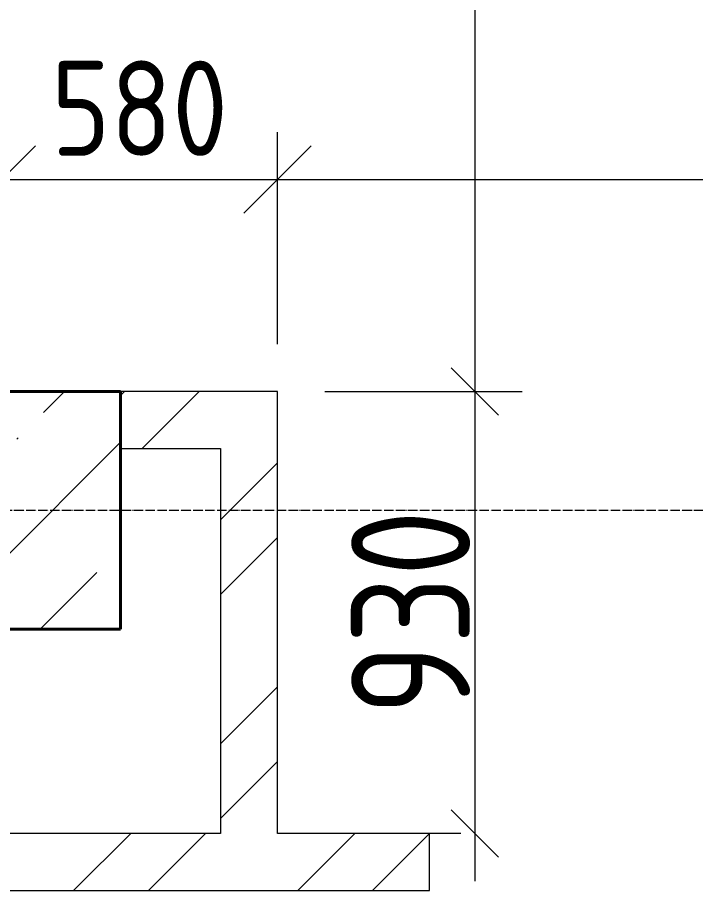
# Model space of a CAD drawing. Header units: millimetres. Extents: x -60946 to 138510, y -262288 to 24501.
# Drawn here: x 49633 to 51060, y 2605 to 4442 of the extents above; entities that cross this region are included whole.
import ezdxf

# ---------------------------------------------------------------- set-up
doc = ezdxf.new("R2010")
doc.units = ezdxf.units.MM
doc.linetypes.add('ADSK_Линия сетки', pattern=[25, 20, -2.5, 0, -2.5])
for name, color, linetype, lineweight in [('Несущие колонны', 7, 'Continuous', 18), ('Оси', 7, 'Continuous', 9), ('Размеры', 7, 'Continuous', 9), ('Стены внутренние', 7, 'Continuous', 18)]:
    doc.layers.add(name, color=color, linetype=linetype, lineweight=lineweight)
doc.styles.add('GOST Common_3', font='', dxfattribs={"width": 0.9, "height": 200})
doc.styles.add('GOST Common_5', font='', dxfattribs={"width": 0.85, "height": 250})
doc.styles.get('GOST Common_3').set_extended_font_data('GOST Common')
doc.styles.get('GOST Common_5').set_extended_font_data('GOST Common')
doc.dimstyles.new('ADSK_Основной_2_0_2', dxfattribs={"dimscale": 304.8, "dimtxt": 201.142999, "dimasz": 0.463911, "dimexe": 0.328084, "dimexo": 0.328084, "dimgap": 0.164042, "dimtad": 1, "dimdec": 3, "dimrnd": 0.001, "dimdsep": 46, "dimtxsty": 'GOST Common_3', "dimblk1": 'OBLIQUE', "dimblk2": 'OBLIQUE', "dimsah": 1, "dimcen": 0.09, "dimdle": 0.328084, "dimazin": 2, "dimtfac": 1, "dimtdec": 4, "dimtix": 1, "dimtmove": 0, "dimatfit": 3, "dimfxl": 1, "dimtvp": 1, "dimtolj": 1, "dimtzin": 0, "dimlwd": 20, "dimlwe": 20, "dimarcsym": 2})
doc.dimstyles.new('ADSK_Основной_окр', dxfattribs={"dimscale": 304.8, "dimtxt": 251.428749, "dimasz": 0.328084, "dimexe": 0.328084, "dimexo": 0.328084, "dimgap": 0.032808, "dimtad": 1, "dimdec": 0, "dimrnd": 5, "dimdsep": 46, "dimtxsty": 'GOST Common_5', "dimblk1": 'OBLIQUE', "dimblk2": 'OBLIQUE', "dimsah": 1, "dimcen": 0.09, "dimdle": 0.328084, "dimazin": 2, "dimtfac": 1, "dimtdec": 4, "dimtix": 1, "dimtmove": 0, "dimatfit": 3, "dimfxl": 1, "dimtvp": 1, "dimtolj": 1, "dimtzin": 0, "dimlwd": 20, "dimlwe": 20, "dimarcsym": 2})
pattern_1 = [(45, (0, 0), (-235.7317, 235.7317), []), (45, (157.15, 0), (-235.7317, 235.7317), [])]

# ---------------------------------------------------------------- blocks, each defined once
blk = doc.blocks.new('ADSK_КолоннаЖБ_Прямоугольная - 500x500 мм-V14-Кладочный план подвала')
at = {"layer": 'Несущие колонны', "lineweight": 9}
h = blk.add_hatch(dxfattribs=at)
h.set_pattern_fill('FP_20', color=256, style=0, pattern_type=2)
h.set_pattern_definition([(315, (-3404.97, 49600), (224.5064, 224.5064), []), (315, (-3404.97, 49375.5), (224.5064, 224.5064), [396.875, -79.375, 3.353, -76.022])])
h.paths.add_polyline_path([(-250, -250), (250, -250), (250, 250), (-250, 250)])
at = {"layer": 'Несущие колонны', "lineweight": 40}
for p, q in [((-250, -250), (-250, 250)), ((-250, 250), (250, 250)), ((250, 250), (-250, 250)), ((-250, 250), (-250, -250)), ((250, 250), (250, -250)), ((250, -250), (250, 250)), ((250, -250), (-250, -250)), ((-250, -250), (250, -250))]:
    blk.add_line(p, q, dxfattribs=at)
blk = doc.blocks.new('_Oblique')
at = {"color": 0, "linetype": 'ByBlock', "lineweight": -2}
blk.add_line((-0.5, -0.5), (0.5, 0.5), dxfattribs=at)
blk = doc.blocks.new('DIMBLOCK438-Кладочный план подвала')
at = {"layer": 'Defpoints', "color": 0, "transparency": 16777216}
for p in [(50666.1, 8361.7), (50180, 3655), (50595.3, 3655)]:
    blk.add_point(p, dxfattribs=at)
at = {"layer": 'Размеры', "color": 0, "lineweight": 20, "transparency": 16777216}
for p, q in [((50595.3, 8461.7), (50595.3, 3555)), ((50566.1, 8361.7), (50495.3, 8361.7)), ((50280, 3655), (50695.3, 3655))]:
    blk.add_line(p, q, dxfattribs=at)
at = {"layer": 'Размеры', "color": 0, "lineweight": 20, "transparency": 16777216, "xscale": 100, "yscale": 100, "zscale": 100}
for p, rotation in [((50595.3, 8361.7), 90), ((50595.3, 3655), 270)]:
    blk.add_blockref('_Oblique', p, dxfattribs=dict(at, rotation=rotation))
at = {"layer": 'Размеры', "color": 0, "lineweight": 9, "transparency": 16777216, "insert": (50460.3, 6008.3), "char_height": 250, "width": 721.047, "attachment_point": 5, "rotation": 90, "style": 'GOST Common_5'}
blk.add_mtext('\\A1;4705', dxfattribs=at)
blk = doc.blocks.new('DIMBLOCK439-Кладочный план подвала')
at = {"layer": 'Defpoints', "color": 0, "transparency": 16777216}
for p in [(50180, 3655), (50595.3, 2725), (50666.1, 2725)]:
    blk.add_point(p, dxfattribs=at)
at = {"layer": 'Размеры', "color": 0, "lineweight": 20, "transparency": 16777216}
for p, q in [((50595.3, 3755), (50595.3, 2625)), ((50280, 3655), (50695.3, 3655)), ((50566.1, 2725), (50495.3, 2725))]:
    blk.add_line(p, q, dxfattribs=at)
at = {"layer": 'Размеры', "color": 0, "lineweight": 20, "transparency": 16777216, "xscale": 100, "yscale": 100, "zscale": 100}
for p, rotation in [((50595.3, 3655), 90), ((50595.3, 2725), 270)]:
    blk.add_blockref('_Oblique', p, dxfattribs=dict(at, rotation=rotation))
at = {"layer": 'Размеры', "color": 0, "lineweight": 9, "transparency": 16777216, "insert": (50460.3, 3190), "char_height": 250, "width": 521.608, "attachment_point": 5, "rotation": 90, "style": 'GOST Common_5'}
blk.add_mtext('\\A1;930', dxfattribs=at)
blk = doc.blocks.new('DIMBLOCK441-Кладочный план подвала')
at = {"layer": 'Defpoints', "color": 0, "transparency": 16777216}
for p in [(49600, 6505), (50180, 4101), (50180, 3655)]:
    blk.add_point(p, dxfattribs=at)
at = {"layer": 'Размеры', "color": 0, "lineweight": 20, "transparency": 16777216}
for p, q in [((49600, 6405), (49600, 4001)), ((50180, 3755), (50180, 4201)), ((49500, 4101), (50280, 4101))]:
    blk.add_line(p, q, dxfattribs=at)
at = {"layer": 'Размеры', "color": 0, "lineweight": 20, "transparency": 16777216, "xscale": 141.4, "yscale": 141.4, "zscale": 141.4, "rotation": 180}
blk.add_blockref('_Oblique', (49600, 4101), dxfattribs=at)
at = {"layer": 'Размеры', "color": 0, "lineweight": 20, "transparency": 16777216, "xscale": 141.4, "yscale": 141.4, "zscale": 141.4}
blk.add_blockref('_Oblique', (50180, 4101), dxfattribs=at)
at = {"layer": 'Размеры', "color": 0, "lineweight": 9, "transparency": 16777216, "insert": (49890, 4251), "char_height": 200, "width": 454.106, "attachment_point": 5, "style": 'GOST Common_3'}
blk.add_mtext('\\A1;580', dxfattribs=at)
blk = doc.blocks.new('DIMBLOCK442-Кладочный план подвала')
at = {"layer": 'Defpoints', "color": 0, "transparency": 16777216}
for p in [(55350, 4101), (50180, 3655), (55350, 3655)]:
    blk.add_point(p, dxfattribs=at)
at = {"layer": 'Размеры', "color": 0, "lineweight": 20, "transparency": 16777216}
for p, q in [((50180, 3755), (50180, 4201)), ((55350, 3755), (55350, 4201)), ((50080, 4101), (55450, 4101))]:
    blk.add_line(p, q, dxfattribs=at)
at = {"layer": 'Размеры', "color": 0, "lineweight": 20, "transparency": 16777216, "xscale": 141.4, "yscale": 141.4, "zscale": 141.4, "rotation": 180}
blk.add_blockref('_Oblique', (50180, 4101), dxfattribs=at)
at = {"layer": 'Размеры', "color": 0, "lineweight": 20, "transparency": 16777216, "xscale": 141.4, "yscale": 141.4, "zscale": 141.4}
blk.add_blockref('_Oblique', (55350, 4101), dxfattribs=at)
at = {"layer": 'Размеры', "color": 0, "lineweight": 9, "transparency": 16777216, "insert": (52765, 4251), "char_height": 200, "width": 560.473, "attachment_point": 5, "style": 'GOST Common_3'}
blk.add_mtext('\\A1;5170', dxfattribs=at)

msp = doc.modelspace()

# ---------------------------------------------------------------- hatches: boundary and pattern name
at = {"layer": 'Стены внутренние', "lineweight": 9}
h = msp.add_hatch(dxfattribs=at)
h.set_pattern_fill('FP_2', color=256, style=0, pattern_type=2)
h.set_pattern_definition(pattern_1)
h.paths.add_polyline_path([(50060, 3534.969), (50060, 3654.969), (49850, 3654.969), (49850, 3534.969)])
h = msp.add_hatch(dxfattribs=at)
h.set_pattern_fill('FP_2', color=256, style=0, pattern_type=2)
h.set_pattern_definition(pattern_1)
h.paths.add_polyline_path([(50060, 2724.969), (50180, 2724.969), (50180, 3654.969), (50060, 3654.969), (50060, 3534.969)])
h = msp.add_hatch(dxfattribs=at)
h.set_pattern_fill('FP_2', color=256, style=0, pattern_type=2)
h.set_pattern_definition(pattern_1)
h.paths.add_polyline_path([(55800, 2604.969), (55800, 2724.969), (52050, 2724.969), (52050, 2604.969), (52785.5782, 2604.969)])
h.paths.add_polyline_path([(50500, 2604.969), (50500, 2724.969), (48050, 2724.969), (48050, 2604.969)])
h.paths.add_polyline_path([(46500, 2604.969), (46500, 2724.969), (45800, 2724.969), (45800, 2604.969)])

# ---------------------------------------------------------------- linework, layer by layer
at = {"layer": 'Оси', "linetype": 'ADSK_Линия сетки', "lineweight": 5}
msp.add_line((62221.372, 3404.969), (-25240.0967, 3404.969), dxfattribs=at)
at = {"layer": 'Стены внутренние', "lineweight": 5}
for p, q in [((50180, 3654.969), (49850, 3654.969)), ((50180, 2724.969), (50180, 3654.969)), ((49850, 3534.969), (50060, 3534.969)), ((50060, 3534.969), (50060, 2724.969)), ((50060, 2724.969), (49000, 2724.969)), ((50500, 2724.969), (50180, 2724.969)), ((50500, 2604.969), (50500, 2724.969)), ((48050, 2604.969), (50500, 2604.969))]:
    msp.add_line(p, q, dxfattribs=at)

# ---------------------------------------------------------------- block references
at = {"layer": 'Несущие колонны', "rotation": 89.9999999999999}
msp.add_blockref('ADSK_КолоннаЖБ_Прямоугольная - 500x500 мм-V14-Кладочный план подвала', (49600, 3404.969), dxfattribs=at)

# ---------------------------------------------------------------- dimensions: what is measured, and where the dimension line sits
at = {"layer": 'Размеры', "lineweight": 9}
for base, p1, p2, override, picture, middle in [((50595.3412, 3654.969), (50666.0519, 8361.6677), (50180, 3654.969), {"dimpost": '<>', "dimfxl": 4731.729001}, 'DIMBLOCK438-Кладочный план подвала', (50460.3412, 6008.3183)), ((50595.3412, 2724.969), (50180, 3654.969), (50666.0519, 2724.969), {"dimpost": '<>', "dimfxl": 1049.355234}, 'DIMBLOCK439-Кладочный план подвала', (50460.3412, 3189.969))]:
    dim = msp.add_linear_dim(base=base, p1=p1, p2=p2, angle=90, dimstyle='ADSK_Основной_окр', override=override, dxfattribs=at)
    dim.commit()
    dim.dimension.update_dxf_attribs({"geometry": picture, "text_midpoint": middle})
for base, p1, p2, override, picture, middle in [((50180, 4100.9898), (49600, 6504.969), (50180, 3654.969), {"dimpost": '<>', "dimfxl": 2908.418814}, 'DIMBLOCK441-Кладочный план подвала', (49890, 4250.9898)), ((55350, 4100.9898), (50180, 3654.969), (55350, 3654.969), {"dimpost": '<>', "dimfxl": 5170}, 'DIMBLOCK442-Кладочный план подвала', (52765, 4250.9898))]:
    dim = msp.add_linear_dim(base=base, p1=p1, p2=p2, dimstyle='ADSK_Основной_2_0_2', override=override, dxfattribs=at)
    dim.commit()
    dim.dimension.update_dxf_attribs({"geometry": picture, "text_midpoint": middle})

doc.saveas('drawing.dxf')
